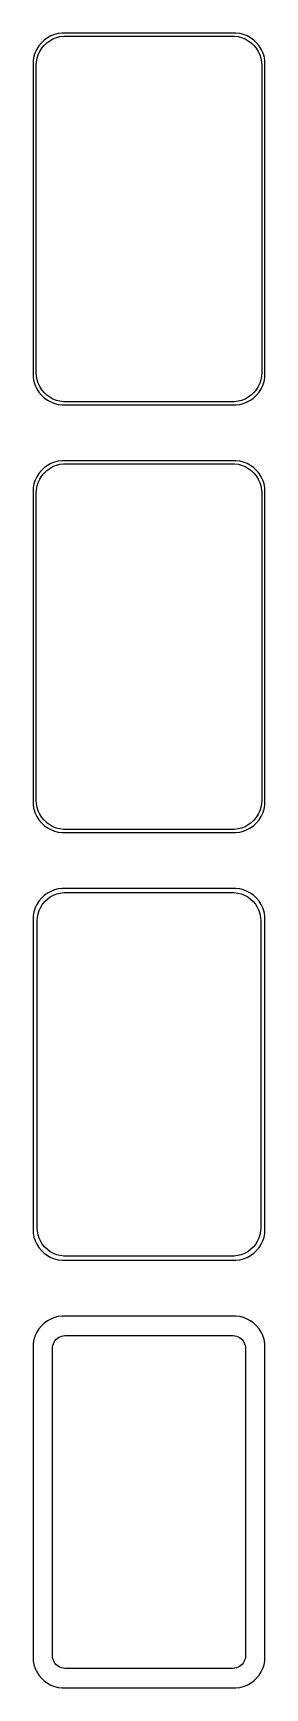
# Model space of a CAD drawing. Header units: metres. Extents: x -19 to 19, y 246 to 513.
import ezdxf

# ---------------------------------------------------------------- set-up
doc = ezdxf.new("R2010")
doc.units = ezdxf.units.M

msp = doc.modelspace()

# ---------------------------------------------------------------- linework, layer by layer
for p, q in [((-15.2951, 512.755), (-15.8789, 512.524)), ((-14.6869, 512.911), (-15.2951, 512.755)), ((-14.0639, 512.99), (-14.6869, 512.911)), ((14.0639, 512.99), (-14.0639, 512.99)), ((14.6869, 512.911), (14.0639, 512.99)), ((15.2951, 512.755), (14.6869, 512.911)), ((15.8789, 512.524), (15.2951, 512.755)), ((-18.1315, 510.409), (-18.3989, 509.841)), ((-17.7951, 510.939), (-18.1315, 510.409)), ((-17.9164, 509.499), (-17.6624, 510.038)), ((-17.3948, 511.423), (-17.7951, 510.939)), ((-17.6624, 510.038), (-17.3428, 510.542)), ((-16.9371, 511.853), (-17.3948, 511.423)), ((-17.3428, 510.542), (-16.9626, 511.002)), ((-16.9626, 511.002), (-16.5278, 511.41)), ((-16.4291, 512.222), (-16.9371, 511.853)), ((-16.5278, 511.41), (-16.0452, 511.761)), ((-15.8789, 512.524), (-16.4291, 512.222)), ((-16.0452, 511.761), (-15.5224, 512.048)), ((-15.5224, 512.048), (-14.9678, 512.268)), ((-14.9678, 512.268), (-14.3901, 512.416)), ((-14.3901, 512.416), (-13.7982, 512.491)), ((-13.7982, 512.491), (13.7982, 512.491)), ((13.7982, 512.491), (14.3901, 512.416)), ((14.3901, 512.416), (14.9678, 512.268)), ((14.9678, 512.268), (15.5224, 512.048)), ((15.5224, 512.048), (16.0452, 511.761)), ((16.4291, 512.222), (15.8789, 512.524)), ((16.0452, 511.761), (16.5278, 511.41)), ((16.9371, 511.853), (16.4291, 512.222)), ((16.5278, 511.41), (16.9626, 511.002)), ((17.3948, 511.423), (16.9371, 511.853)), ((16.9626, 511.002), (17.3428, 510.542)), ((17.3428, 510.542), (17.6624, 510.038)), ((17.7951, 510.939), (17.3948, 511.423)), ((17.6624, 510.038), (17.9164, 509.499)), ((18.1315, 510.409), (17.7951, 510.939)), ((18.3989, 509.841), (18.1315, 510.409)), ((-18.7106, 508.627), (-18.75, 508)), ((-18.75, 508), (-18.75, 458)), ((-18.5929, 509.243), (-18.7106, 508.627)), ((-18.3989, 509.841), (-18.5929, 509.243)), ((-18.25, 507.75), (-18.2125, 508.345)), ((-18.25, 458.25), (-18.25, 507.75)), ((-18.2125, 508.345), (-18.1008, 508.931)), ((-18.1008, 508.931), (-17.9164, 509.499)), ((17.9164, 509.499), (18.1008, 508.931)), ((18.1008, 508.931), (18.2125, 508.345)), ((18.2125, 508.345), (18.25, 507.75)), ((18.25, 507.75), (18.25, 458.25)), ((18.5929, 509.243), (18.3989, 509.841)), ((18.7106, 508.627), (18.5929, 509.243)), ((18.75, 508), (18.7106, 508.627)), ((18.75, 458), (18.75, 508)), ((-18.75, 458), (-18.7106, 457.373)), ((-18.7106, 457.373), (-18.5929, 456.757)), ((-18.5929, 456.757), (-18.3989, 456.159)), ((-18.2125, 457.655), (-18.25, 458.25)), ((-18.1008, 457.069), (-18.2125, 457.655)), ((-17.9164, 456.501), (-18.1008, 457.069)), ((18.1008, 457.069), (17.9164, 456.501)), ((18.2125, 457.655), (18.1008, 457.069)), ((18.25, 458.25), (18.2125, 457.655)), ((18.3989, 456.159), (18.5929, 456.757)), ((18.5929, 456.757), (18.7106, 457.373)), ((18.7106, 457.373), (18.75, 458)), ((-18.3989, 456.159), (-18.1315, 455.591)), ((-18.1315, 455.591), (-17.7951, 455.061)), ((-17.6624, 455.962), (-17.9164, 456.501)), ((-17.7951, 455.061), (-17.3948, 454.577)), ((-17.3428, 455.458), (-17.6624, 455.962)), ((-17.3948, 454.577), (-16.9371, 454.147)), ((-16.9626, 454.998), (-17.3428, 455.458)), ((-16.5278, 454.59), (-16.9626, 454.998)), ((-16.9371, 454.147), (-16.4291, 453.778)), ((-16.0452, 454.239), (-16.5278, 454.59)), ((-15.5224, 453.952), (-16.0452, 454.239)), ((-14.9678, 453.732), (-15.5224, 453.952)), ((15.5224, 453.952), (14.9678, 453.732)), ((16.0452, 454.239), (15.5224, 453.952)), ((16.5278, 454.59), (16.0452, 454.239)), ((16.4291, 453.778), (16.9371, 454.147)), ((16.9626, 454.998), (16.5278, 454.59)), ((16.9371, 454.147), (17.3948, 454.577)), ((17.3428, 455.458), (16.9626, 454.998)), ((17.6624, 455.962), (17.3428, 455.458)), ((17.3948, 454.577), (17.7951, 455.061)), ((17.9164, 456.501), (17.6624, 455.962)), ((17.7951, 455.061), (18.1315, 455.591)), ((18.1315, 455.591), (18.3989, 456.159)), ((-16.4291, 453.778), (-15.8789, 453.476)), ((-15.8789, 453.476), (-15.2951, 453.245)), ((-15.2951, 453.245), (-14.6869, 453.089)), ((-14.3901, 453.584), (-14.9678, 453.732)), ((-14.6869, 453.089), (-14.0639, 453.01)), ((-13.7982, 453.509), (-14.3901, 453.584)), ((-14.0639, 453.01), (14.0639, 453.01)), ((13.7982, 453.509), (-13.7982, 453.509)), ((14.3901, 453.584), (13.7982, 453.509)), ((14.0639, 453.01), (14.6869, 453.089)), ((14.9678, 453.732), (14.3901, 453.584)), ((14.6869, 453.089), (15.2951, 453.245)), ((15.2951, 453.245), (15.8789, 453.476)), ((15.8789, 453.476), (16.4291, 453.778)), ((-16.4291, 443.222), (-16.9371, 442.853)), ((-15.8789, 443.524), (-16.4291, 443.222)), ((-15.2951, 443.755), (-15.8789, 443.524)), ((-15.5224, 443.048), (-14.9678, 443.268)), ((-14.6869, 443.911), (-15.2951, 443.755)), ((-14.9678, 443.268), (-14.3901, 443.416)), ((-14.0639, 443.99), (-14.6869, 443.911)), ((-14.3901, 443.416), (-13.7982, 443.491)), ((14.0639, 443.99), (-14.0639, 443.99)), ((-13.7982, 443.491), (13.7982, 443.491)), ((13.7982, 443.491), (14.3901, 443.416)), ((14.6869, 443.911), (14.0639, 443.99)), ((14.3901, 443.416), (14.9678, 443.268)), ((15.2951, 443.755), (14.6869, 443.911)), ((14.9678, 443.268), (15.5224, 443.048)), ((15.8789, 443.524), (15.2951, 443.755)), ((16.4291, 443.222), (15.8789, 443.524)), ((16.9371, 442.853), (16.4291, 443.222)), ((-18.3989, 440.841), (-18.5929, 440.243)), ((-18.1315, 441.409), (-18.3989, 440.841)), ((-17.7951, 441.939), (-18.1315, 441.409)), ((-17.9164, 440.499), (-17.6624, 441.038)), ((-17.3948, 442.423), (-17.7951, 441.939)), ((-17.6624, 441.038), (-17.3428, 441.542)), ((-16.9371, 442.853), (-17.3948, 442.423)), ((-17.3428, 441.542), (-16.9626, 442.002)), ((-16.9626, 442.002), (-16.5278, 442.41)), ((-16.5278, 442.41), (-16.0452, 442.761)), ((-16.0452, 442.761), (-15.5224, 443.048)), ((15.5224, 443.048), (16.0452, 442.761)), ((16.0452, 442.761), (16.5278, 442.41)), ((16.5278, 442.41), (16.9626, 442.002)), ((17.3948, 442.423), (16.9371, 442.853)), ((16.9626, 442.002), (17.3428, 441.542)), ((17.3428, 441.542), (17.6624, 441.038)), ((17.7951, 441.939), (17.3948, 442.423)), ((17.6624, 441.038), (17.9164, 440.499)), ((18.1315, 441.409), (17.7951, 441.939)), ((18.3989, 440.841), (18.1315, 441.409)), ((18.5929, 440.243), (18.3989, 440.841)), ((-18.7106, 439.627), (-18.75, 439)), ((-18.75, 439), (-18.75, 389)), ((-18.5929, 440.243), (-18.7106, 439.627)), ((-18.25, 438.75), (-18.2125, 439.345)), ((-18.25, 389.25), (-18.25, 438.75)), ((-18.2125, 439.345), (-18.1008, 439.931)), ((-18.1008, 439.931), (-17.9164, 440.499)), ((17.9164, 440.499), (18.1008, 439.931)), ((18.1008, 439.931), (18.2125, 439.345)), ((18.2125, 439.345), (18.25, 438.75)), ((18.25, 438.75), (18.25, 389.25)), ((18.7106, 439.627), (18.5929, 440.243)), ((18.75, 439), (18.7106, 439.627)), ((18.75, 389), (18.75, 439)), ((-18.75, 389), (-18.7106, 388.373)), ((-18.7106, 388.373), (-18.5929, 387.757)), ((-18.5929, 387.757), (-18.3989, 387.159)), ((-18.3989, 387.159), (-18.1315, 386.591)), ((-18.2125, 388.655), (-18.25, 389.25)), ((-18.1008, 388.069), (-18.2125, 388.655)), ((-17.9164, 387.501), (-18.1008, 388.069)), ((-17.6624, 386.962), (-17.9164, 387.501)), ((17.9164, 387.501), (17.6624, 386.962)), ((18.1008, 388.069), (17.9164, 387.501)), ((18.2125, 388.655), (18.1008, 388.069)), ((18.1315, 386.591), (18.3989, 387.159)), ((18.25, 389.25), (18.2125, 388.655)), ((18.3989, 387.159), (18.5929, 387.757)), ((18.5929, 387.757), (18.7106, 388.373)), ((18.7106, 388.373), (18.75, 389)), ((-18.1315, 386.591), (-17.7951, 386.061)), ((-17.7951, 386.061), (-17.3948, 385.577)), ((-17.3428, 386.458), (-17.6624, 386.962)), ((-17.3948, 385.577), (-16.9371, 385.147)), ((-16.9626, 385.998), (-17.3428, 386.458)), ((-16.5278, 385.59), (-16.9626, 385.998)), ((-16.9371, 385.147), (-16.4291, 384.778)), ((-16.0452, 385.239), (-16.5278, 385.59)), ((-16.4291, 384.778), (-15.8789, 384.476)), ((-15.5224, 384.952), (-16.0452, 385.239)), ((-15.8789, 384.476), (-15.2951, 384.245)), ((-14.9678, 384.732), (-15.5224, 384.952)), ((-14.3901, 384.584), (-14.9678, 384.732)), ((-13.7982, 384.509), (-14.3901, 384.584)), ((13.7982, 384.509), (-13.7982, 384.509)), ((14.3901, 384.584), (13.7982, 384.509)), ((14.9678, 384.732), (14.3901, 384.584)), ((15.5224, 384.952), (14.9678, 384.732)), ((15.2951, 384.245), (15.8789, 384.476)), ((16.0452, 385.239), (15.5224, 384.952)), ((15.8789, 384.476), (16.4291, 384.778)), ((16.5278, 385.59), (16.0452, 385.239)), ((16.4291, 384.778), (16.9371, 385.147)), ((16.9626, 385.998), (16.5278, 385.59)), ((16.9371, 385.147), (17.3948, 385.577)), ((17.3428, 386.458), (16.9626, 385.998)), ((17.6624, 386.962), (17.3428, 386.458)), ((17.3948, 385.577), (17.7951, 386.061)), ((17.7951, 386.061), (18.1315, 386.591)), ((-15.2951, 384.245), (-14.6869, 384.089)), ((-14.6869, 384.089), (-14.0639, 384.01)), ((-14.0639, 384.01), (14.0639, 384.01)), ((14.0639, 384.01), (14.6869, 384.089)), ((14.6869, 384.089), (15.2951, 384.245)), ((-16.9371, 373.853), (-17.3948, 373.423)), ((-16.4291, 374.222), (-16.9371, 373.853)), ((-15.8789, 374.524), (-16.4291, 374.222)), ((-15.9532, 373.616), (-15.4494, 373.893)), ((-15.2951, 374.755), (-15.8789, 374.524)), ((-15.4494, 373.893), (-14.9148, 374.104)), ((-14.6869, 374.911), (-15.2951, 374.755)), ((-14.9148, 374.104), (-14.3579, 374.247)), ((-14.0639, 374.99), (-14.6869, 374.911)), ((-14.3579, 374.247), (-13.7875, 374.319)), ((14.0639, 374.99), (-14.0639, 374.99)), ((-13.7875, 374.319), (13.7875, 374.319)), ((13.7875, 374.319), (14.3579, 374.247)), ((14.6869, 374.911), (14.0639, 374.99)), ((14.3579, 374.247), (14.9148, 374.104)), ((15.2951, 374.755), (14.6869, 374.911)), ((14.9148, 374.104), (15.4494, 373.893)), ((15.8789, 374.524), (15.2951, 374.755)), ((15.4494, 373.893), (15.9532, 373.616)), ((16.4291, 374.222), (15.8789, 374.524)), ((16.9371, 373.853), (16.4291, 374.222)), ((17.3948, 373.423), (16.9371, 373.853)), ((-18.5929, 371.243), (-18.7106, 370.627)), ((-18.3989, 371.841), (-18.5929, 371.243)), ((-18.1315, 372.409), (-18.3989, 371.841)), ((-17.7951, 372.939), (-18.1315, 372.409)), ((-17.9346, 370.889), (-17.7569, 371.435)), ((-17.3948, 373.423), (-17.7951, 372.939)), ((-17.7569, 371.435), (-17.5121, 371.956)), ((-17.5121, 371.956), (-17.204, 372.441)), ((-17.204, 372.441), (-16.8375, 372.884)), ((-16.8375, 372.884), (-16.4184, 373.278)), ((-16.4184, 373.278), (-15.9532, 373.616)), ((15.9532, 373.616), (16.4184, 373.278)), ((16.4184, 373.278), (16.8375, 372.884)), ((16.8375, 372.884), (17.204, 372.441)), ((17.204, 372.441), (17.5121, 371.956)), ((17.7951, 372.939), (17.3948, 373.423)), ((17.5121, 371.956), (17.7569, 371.435)), ((17.7569, 371.435), (17.9346, 370.889)), ((18.1315, 372.409), (17.7951, 372.939)), ((18.3989, 371.841), (18.1315, 372.409)), ((18.5929, 371.243), (18.3989, 371.841)), ((18.7106, 370.627), (18.5929, 371.243)), ((-18.7106, 370.627), (-18.75, 370)), ((-18.75, 370), (-18.75, 320)), ((-18.0784, 369.75), (-18.0423, 370.324)), ((-18.0784, 320.25), (-18.0784, 369.75)), ((-18.0423, 370.324), (-17.9346, 370.889)), ((17.9346, 370.889), (18.0423, 370.324)), ((18.0423, 370.324), (18.0784, 369.75)), ((18.0784, 369.75), (18.0784, 320.25)), ((18.75, 370), (18.7106, 370.627)), ((18.75, 320), (18.75, 370)), ((-18.75, 320), (-18.7106, 319.373)), ((-18.7106, 319.373), (-18.5929, 318.757)), ((-18.5929, 318.757), (-18.3989, 318.159)), ((-18.3989, 318.159), (-18.1315, 317.591)), ((-18.0423, 319.676), (-18.0784, 320.25)), ((-17.9346, 319.111), (-18.0423, 319.676)), ((-17.7569, 318.565), (-17.9346, 319.111)), ((-17.5121, 318.044), (-17.7569, 318.565)), ((-17.204, 317.559), (-17.5121, 318.044)), ((17.5121, 318.044), (17.204, 317.559)), ((17.7569, 318.565), (17.5121, 318.044)), ((17.9346, 319.111), (17.7569, 318.565)), ((18.0423, 319.676), (17.9346, 319.111)), ((18.0784, 320.25), (18.0423, 319.676)), ((18.1315, 317.591), (18.3989, 318.159)), ((18.3989, 318.159), (18.5929, 318.757)), ((18.5929, 318.757), (18.7106, 319.373)), ((18.7106, 319.373), (18.75, 320)), ((-18.1315, 317.591), (-17.7951, 317.061)), ((-17.7951, 317.061), (-17.3948, 316.577)), ((-17.3948, 316.577), (-16.9371, 316.147)), ((-16.8375, 317.116), (-17.204, 317.559)), ((-16.9371, 316.147), (-16.4291, 315.778)), ((-16.4184, 316.722), (-16.8375, 317.116)), ((-16.4291, 315.778), (-15.8789, 315.476)), ((-15.9532, 316.384), (-16.4184, 316.722)), ((-15.4494, 316.107), (-15.9532, 316.384)), ((-15.8789, 315.476), (-15.2951, 315.245)), ((-14.9148, 315.896), (-15.4494, 316.107)), ((-15.2951, 315.245), (-14.6869, 315.089)), ((-14.3579, 315.753), (-14.9148, 315.896)), ((-14.6869, 315.089), (-14.0639, 315.01)), ((-13.7875, 315.681), (-14.3579, 315.753)), ((13.7875, 315.681), (-13.7875, 315.681)), ((14.3579, 315.753), (13.7875, 315.681)), ((14.0639, 315.01), (14.6869, 315.089)), ((14.9148, 315.896), (14.3579, 315.753)), ((14.6869, 315.089), (15.2951, 315.245)), ((15.4494, 316.107), (14.9148, 315.896)), ((15.2951, 315.245), (15.8789, 315.476)), ((15.9532, 316.384), (15.4494, 316.107)), ((15.8789, 315.476), (16.4291, 315.778)), ((16.4184, 316.722), (15.9532, 316.384)), ((16.8375, 317.116), (16.4184, 316.722)), ((16.4291, 315.778), (16.9371, 316.147)), ((17.204, 317.559), (16.8375, 317.116)), ((16.9371, 316.147), (17.3948, 316.577)), ((17.3948, 316.577), (17.7951, 317.061)), ((17.7951, 317.061), (18.1315, 317.591)), ((-14.0639, 315.01), (14.0639, 315.01)), ((-17.3948, 304.423), (-17.7951, 303.939)), ((-16.9371, 304.853), (-17.3948, 304.423)), ((-16.4291, 305.222), (-16.9371, 304.853)), ((-15.8789, 305.524), (-16.4291, 305.222)), ((-15.2951, 305.755), (-15.8789, 305.524)), ((-14.6869, 305.911), (-15.2951, 305.755)), ((-14.0639, 305.99), (-14.6869, 305.911)), ((14.0639, 305.99), (-14.0639, 305.99)), ((14.6869, 305.911), (14.0639, 305.99)), ((15.2951, 305.755), (14.6869, 305.911)), ((15.8789, 305.524), (15.2951, 305.755)), ((16.4291, 305.222), (15.8789, 305.524)), ((16.9371, 304.853), (16.4291, 305.222)), ((17.3948, 304.423), (16.9371, 304.853)), ((17.7951, 303.939), (17.3948, 304.423)), ((-18.5929, 302.243), (-18.7106, 301.627)), ((-18.3989, 302.841), (-18.5929, 302.243)), ((-18.1315, 303.409), (-18.3989, 302.841)), ((-17.7951, 303.939), (-18.1315, 303.409)), ((-15.4615, 301.527), (-15.3487, 301.766)), ((-15.3487, 301.766), (-15.2067, 301.99)), ((-15.2067, 301.99), (-15.0378, 302.194)), ((-15.0378, 302.194), (-14.8447, 302.375)), ((-14.8447, 302.375), (-14.6304, 302.531)), ((-14.6304, 302.531), (-14.3982, 302.659)), ((-14.3982, 302.659), (-14.1519, 302.756)), ((-14.1519, 302.756), (-13.8953, 302.822)), ((-13.8953, 302.822), (-13.6325, 302.855)), ((-13.6325, 302.855), (13.6325, 302.855)), ((13.6325, 302.855), (13.8953, 302.822)), ((13.8953, 302.822), (14.1519, 302.756)), ((14.1519, 302.756), (14.3982, 302.659)), ((14.3982, 302.659), (14.6304, 302.531)), ((14.6304, 302.531), (14.8447, 302.375)), ((14.8447, 302.375), (15.0378, 302.194)), ((15.0378, 302.194), (15.2067, 301.99)), ((15.2067, 301.99), (15.3487, 301.766)), ((15.3487, 301.766), (15.4615, 301.527)), ((18.1315, 303.409), (17.7951, 303.939)), ((18.3989, 302.841), (18.1315, 303.409)), ((18.5929, 302.243), (18.3989, 302.841)), ((18.7106, 301.627), (18.5929, 302.243)), ((-18.7106, 301.627), (-18.75, 301)), ((-18.75, 301), (-18.75, 251)), ((-15.6096, 300.75), (-15.593, 301.014)), ((-15.6096, 251.25), (-15.6096, 300.75)), ((-15.593, 301.014), (-15.5434, 301.275)), ((-15.5434, 301.275), (-15.4615, 301.527)), ((15.4615, 301.527), (15.5434, 301.275)), ((15.5434, 301.275), (15.593, 301.014)), ((15.593, 301.014), (15.6096, 300.75)), ((15.6096, 300.75), (15.6096, 251.25)), ((18.75, 301), (18.7106, 301.627)), ((18.75, 251), (18.75, 301)), ((-18.75, 251), (-18.7106, 250.373)), ((-15.593, 250.986), (-15.6096, 251.25)), ((-15.5434, 250.725), (-15.593, 250.986)), ((15.593, 250.986), (15.5434, 250.725)), ((15.6096, 251.25), (15.593, 250.986)), ((18.7106, 250.373), (18.75, 251)), ((-18.7106, 250.373), (-18.5929, 249.757)), ((-18.5929, 249.757), (-18.3989, 249.159)), ((-18.3989, 249.159), (-18.1315, 248.591)), ((-18.1315, 248.591), (-17.7951, 248.061)), ((-15.4615, 250.473), (-15.5434, 250.725)), ((-15.3487, 250.234), (-15.4615, 250.473)), ((-15.2067, 250.01), (-15.3487, 250.234)), ((-15.0378, 249.806), (-15.2067, 250.01)), ((-14.8447, 249.625), (-15.0378, 249.806)), ((-14.6304, 249.469), (-14.8447, 249.625)), ((-14.3982, 249.341), (-14.6304, 249.469)), ((-14.1519, 249.244), (-14.3982, 249.341)), ((-13.8953, 249.178), (-14.1519, 249.244)), ((-13.6325, 249.145), (-13.8953, 249.178)), ((13.6325, 249.145), (-13.6325, 249.145)), ((13.8953, 249.178), (13.6325, 249.145)), ((14.1519, 249.244), (13.8953, 249.178)), ((14.3982, 249.341), (14.1519, 249.244)), ((14.6304, 249.469), (14.3982, 249.341)), ((14.8447, 249.625), (14.6304, 249.469)), ((15.0378, 249.806), (14.8447, 249.625)), ((15.2067, 250.01), (15.0378, 249.806)), ((15.3487, 250.234), (15.2067, 250.01)), ((15.4615, 250.473), (15.3487, 250.234)), ((15.5434, 250.725), (15.4615, 250.473)), ((17.7951, 248.061), (18.1315, 248.591)), ((18.1315, 248.591), (18.3989, 249.159)), ((18.3989, 249.159), (18.5929, 249.757)), ((18.5929, 249.757), (18.7106, 250.373)), ((-17.7951, 248.061), (-17.3948, 247.577)), ((-17.3948, 247.577), (-16.9371, 247.147)), ((-16.9371, 247.147), (-16.4291, 246.778)), ((-16.4291, 246.778), (-15.8789, 246.476)), ((-15.8789, 246.476), (-15.2951, 246.245)), ((-15.2951, 246.245), (-14.6869, 246.089)), ((-14.6869, 246.089), (-14.0639, 246.01)), ((-14.0639, 246.01), (14.0639, 246.01)), ((14.0639, 246.01), (14.6869, 246.089)), ((14.6869, 246.089), (15.2951, 246.245)), ((15.2951, 246.245), (15.8789, 246.476)), ((15.8789, 246.476), (16.4291, 246.778)), ((16.4291, 246.778), (16.9371, 247.147)), ((16.9371, 247.147), (17.3948, 247.577)), ((17.3948, 247.577), (17.7951, 248.061))]:
    msp.add_line(p, q)

doc.saveas('drawing.dxf')
